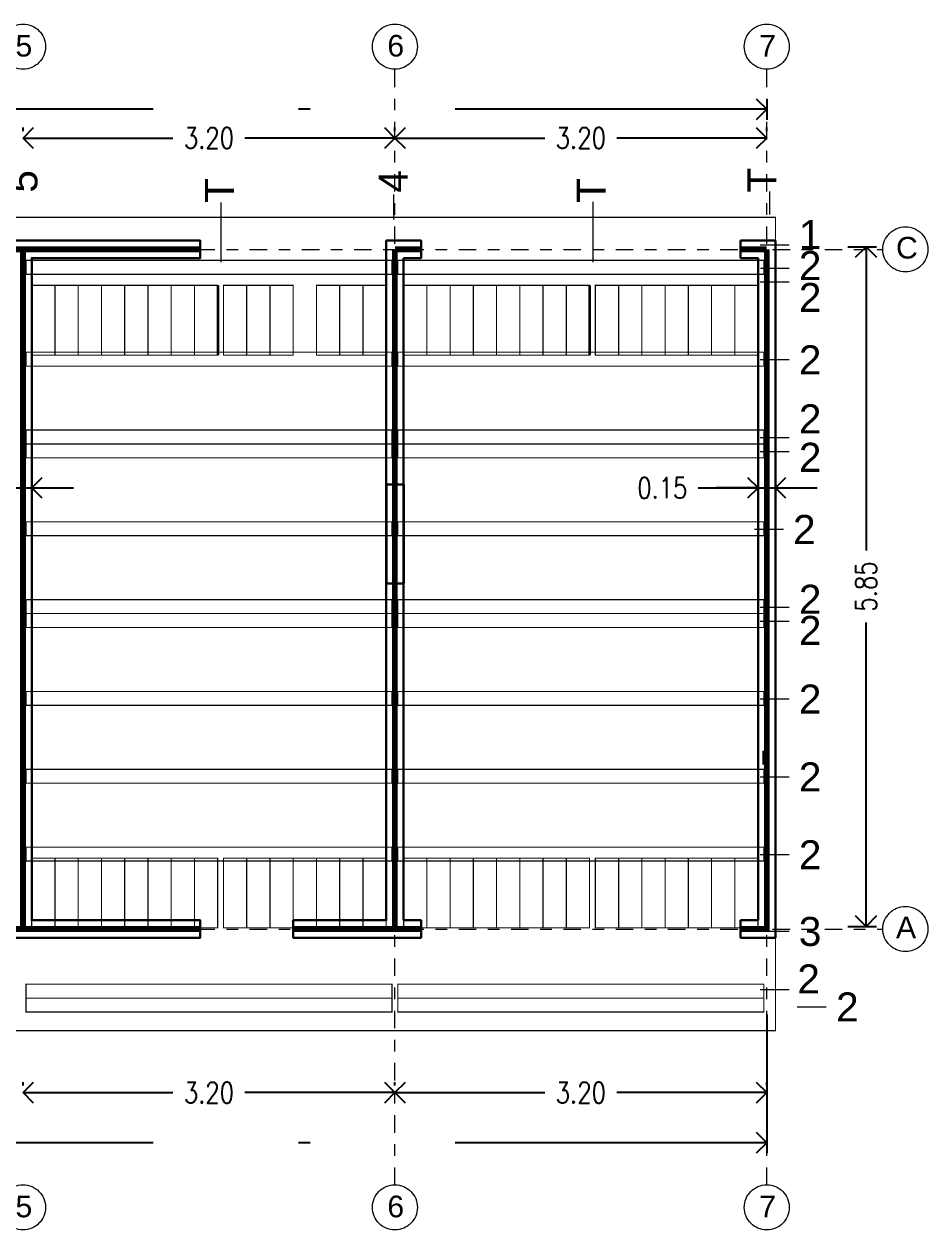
# Model space of a CAD drawing. Header units: metres. Extents: x 101 to 152, y -469 to -326.
# Drawn here: x 121.64 to 129.42, y -360.27 to -349.9 of the extents above; entities that cross this region are included whole.
import ezdxf

# ---------------------------------------------------------------- set-up
doc = ezdxf.new("R2010")
doc.units = ezdxf.units.M
doc.header["$LTSCALE"] = 5
doc.header["$MEASUREMENT"] = 0
doc.linetypes.add('CENTER2', pattern=[1.125, 0.75, -0.125, 0.125, -0.125])
doc.linetypes.add('DASHDOT', pattern=[1, 0.5, -0.25, 0, -0.25])
doc.layers.get('0').update_dxf_attribs({"color": 30})
doc.layers.get('DEFPOINTS').update_dxf_attribs({"color": 210})
for name, color, linetype, lineweight in [('A-ANNO-DIMS', 3, 'Continuous', 18), ('A-ANNO-SYMB', 3, 'Continuous', 18), ('A-ANNO-TEXT', 3, 'Continuous', 18), ('A-FLOR-LEVL', 7, 'Continuous', 35), ('A-WALL-FULL', 7, 'Continuous', 35)]:
    doc.layers.add(name, color=color, linetype=linetype, lineweight=lineweight)
doc.styles.add('E-ARIAL', font='arial.ttf')
doc.styles.add('E-ROMANS', font='romans.shx', dxfattribs={"width": 0.8})
doc.styles.get("Standard").update_dxf_attribs({"font": 'arial.ttf'})
doc.dimstyles.new('E-0100_ARW_18', dxfattribs={"dimscale": 0.001, "dimtxt": 180, "dimasz": 180, "dimexe": 90, "dimexo": 60, "dimgap": 90, "dimtad": 0, "dimzin": 0, "dimdsep": 46, "dimtxsty": 'E-ROMANS', "dimblk": 'OPEN90', "dimcen": 90, "dimclrd": 256, "dimclre": 256, "dimclrt": 256, "dimadec": 0, "dimazin": 0, "dimtfac": 1, "dimtmove": 1, "dimatfit": 3, "dimldrblk": 'OPEN90', "dimfxl": 1, "dimtfill": 1, "dimtolj": 1, "dimtzin": 0, "dimarcsym": 0})

# ---------------------------------------------------------------- blocks, each defined once
blk = doc.blocks.new('_Open90')
at = {"color": 0, "linetype": 'ByBlock', "lineweight": -2}
for p, q in [((0, 0), (-1, 0)), ((-0.5, 0.5), (0, 0)), ((0, 0), (-0.5, -0.5))]:
    blk.add_line(p, q, dxfattribs=at)
blk = doc.blocks.new('*D78')
at = {"layer": 'A-ANNO-DIMS', "linetype": 'DASHDOT', "lineweight": -2, "transparency": 16777216}
for p, q in [((121.634, -359.033), (121.634, -359.003)), ((121.814, -359.093), (122.924, -359.093)), ((124.654, -359.093), (123.543, -359.093)), ((124.834, -359.033), (124.834, -359.003))]:
    blk.add_line(p, q, dxfattribs=at)
at = {"layer": 'DEFPOINTS', "color": 0, "linetype": 'DASHDOT', "transparency": 16777216}
for p in [(121.634, -359.093), (124.834, -359.093), (124.834, -359.093)]:
    blk.add_point(p, dxfattribs=at)
at = {"layer": 'A-ANNO-DIMS', "linetype": 'DASHDOT', "lineweight": -2, "transparency": 16777216, "xscale": 0.18, "yscale": 0.18, "zscale": 0.18, "rotation": 180}
blk.add_blockref('_Open90', (121.634, -359.093), dxfattribs=at)
at = {"layer": 'A-ANNO-DIMS', "linetype": 'DASHDOT', "lineweight": -2, "transparency": 16777216, "xscale": 0.18, "yscale": 0.18, "zscale": 0.18}
blk.add_blockref('_Open90', (124.834, -359.093), dxfattribs=at)
at = {"layer": 'A-ANNO-DIMS', "linetype": 'DASHDOT', "transparency": 16777216, "insert": (123.234, -359.093), "char_height": 0.18, "attachment_point": 5, "style": 'E-ROMANS', "bg_fill": 3, "box_fill_scale": 1.25, "bg_fill_color": 256, "bg_fill_true_color": 13158600, "bg_fill_transparency": 0}
blk.add_mtext('\\A1;3.20', dxfattribs=at)
blk = doc.blocks.new('*D79')
at = {"layer": 'A-ANNO-DIMS', "linetype": 'DASHDOT', "lineweight": -2, "transparency": 16777216}
for p, q in [((124.834, -359.033), (124.834, -359.003)), ((125.014, -359.093), (126.124, -359.093)), ((127.854, -359.093), (126.743, -359.093)), ((128.034, -359.033), (128.034, -359.003))]:
    blk.add_line(p, q, dxfattribs=at)
at = {"layer": 'DEFPOINTS', "color": 0, "linetype": 'DASHDOT', "transparency": 16777216}
for p in [(124.834, -359.093), (128.034, -359.093), (128.034, -359.093)]:
    blk.add_point(p, dxfattribs=at)
at = {"layer": 'A-ANNO-DIMS', "linetype": 'DASHDOT', "lineweight": -2, "transparency": 16777216, "xscale": 0.18, "yscale": 0.18, "zscale": 0.18, "rotation": 180}
blk.add_blockref('_Open90', (124.834, -359.093), dxfattribs=at)
at = {"layer": 'A-ANNO-DIMS', "linetype": 'DASHDOT', "lineweight": -2, "transparency": 16777216, "xscale": 0.18, "yscale": 0.18, "zscale": 0.18}
blk.add_blockref('_Open90', (128.034, -359.093), dxfattribs=at)
at = {"layer": 'A-ANNO-DIMS', "linetype": 'DASHDOT', "transparency": 16777216, "insert": (126.434, -359.093), "char_height": 0.18, "attachment_point": 5, "style": 'E-ROMANS', "bg_fill": 3, "box_fill_scale": 1.25, "bg_fill_color": 256, "bg_fill_true_color": 13158600, "bg_fill_transparency": 0}
blk.add_mtext('\\A1;3.20', dxfattribs=at)
blk = doc.blocks.new('*D80')
at = {"layer": 'A-ANNO-DIMS', "linetype": 'DASHDOT', "lineweight": -2, "transparency": 16777216}
for p, q in [((128.034, -358.42), (128.034, -359.615)), ((108.835, -359.619), (108.835, -359.435)), ((109.015, -359.525), (118.067, -359.525)), ((127.854, -359.525), (118.802, -359.525))]:
    blk.add_line(p, q, dxfattribs=at)
at = {"layer": 'DEFPOINTS', "color": 0, "linetype": 'DASHDOT', "transparency": 16777216}
for p in [(128.034, -358.36), (128.034, -359.525), (108.835, -359.679)]:
    blk.add_point(p, dxfattribs=at)
at = {"layer": 'A-ANNO-DIMS', "linetype": 'DASHDOT', "lineweight": -2, "transparency": 16777216, "xscale": 0.18, "yscale": 0.18, "zscale": 0.18, "rotation": 180}
blk.add_blockref('_Open90', (108.835, -359.525), dxfattribs=at)
at = {"layer": 'A-ANNO-DIMS', "linetype": 'DASHDOT', "lineweight": -2, "transparency": 16777216, "xscale": 0.18, "yscale": 0.18, "zscale": 0.18}
blk.add_blockref('_Open90', (128.034, -359.525), dxfattribs=at)
at = {"layer": 'A-ANNO-DIMS', "linetype": 'DASHDOT', "transparency": 16777216, "insert": (118.434, -359.525), "char_height": 0.18, "attachment_point": 5, "style": 'E-ROMANS', "bg_fill": 3, "box_fill_scale": 1.25, "bg_fill_color": 256, "bg_fill_true_color": 13158600, "bg_fill_transparency": 0}
blk.add_mtext('\\A1;19.20', dxfattribs=at)
blk = doc.blocks.new('*D85')
at = {"layer": 'A-ANNO-DIMS', "linetype": 'DASHDOT', "lineweight": -2, "transparency": 16777216}
for p, q in [((121.634, -350.817), (121.634, -350.787)), ((124.834, -350.817), (124.834, -350.787)), ((121.814, -350.877), (122.924, -350.877)), ((124.654, -350.877), (123.543, -350.877))]:
    blk.add_line(p, q, dxfattribs=at)
at = {"layer": 'DEFPOINTS', "color": 0, "linetype": 'DASHDOT', "transparency": 16777216}
for p in [(121.634, -350.877), (124.834, -350.877), (124.834, -350.877)]:
    blk.add_point(p, dxfattribs=at)
at = {"layer": 'A-ANNO-DIMS', "linetype": 'DASHDOT', "lineweight": -2, "transparency": 16777216, "xscale": 0.18, "yscale": 0.18, "zscale": 0.18, "rotation": 180}
blk.add_blockref('_Open90', (121.634, -350.877), dxfattribs=at)
at = {"layer": 'A-ANNO-DIMS', "linetype": 'DASHDOT', "lineweight": -2, "transparency": 16777216, "xscale": 0.18, "yscale": 0.18, "zscale": 0.18}
blk.add_blockref('_Open90', (124.834, -350.877), dxfattribs=at)
at = {"layer": 'A-ANNO-DIMS', "linetype": 'DASHDOT', "transparency": 16777216, "insert": (123.234, -350.877), "char_height": 0.18, "attachment_point": 5, "style": 'E-ROMANS', "bg_fill": 3, "box_fill_scale": 1.25, "bg_fill_color": 256, "bg_fill_true_color": 13158600, "bg_fill_transparency": 0}
blk.add_mtext('\\A1;3.20', dxfattribs=at)
blk = doc.blocks.new('*D86')
at = {"layer": 'A-ANNO-DIMS', "linetype": 'DASHDOT', "lineweight": -2, "transparency": 16777216}
for p, q in [((124.834, -350.817), (124.834, -350.787)), ((128.034, -350.817), (128.034, -350.787)), ((125.014, -350.877), (126.124, -350.877)), ((127.854, -350.877), (126.743, -350.877))]:
    blk.add_line(p, q, dxfattribs=at)
at = {"layer": 'DEFPOINTS', "color": 0, "linetype": 'DASHDOT', "transparency": 16777216}
for p in [(124.834, -350.877), (128.034, -350.877), (128.034, -350.877)]:
    blk.add_point(p, dxfattribs=at)
at = {"layer": 'A-ANNO-DIMS', "linetype": 'DASHDOT', "lineweight": -2, "transparency": 16777216, "xscale": 0.18, "yscale": 0.18, "zscale": 0.18, "rotation": 180}
blk.add_blockref('_Open90', (124.834, -350.877), dxfattribs=at)
at = {"layer": 'A-ANNO-DIMS', "linetype": 'DASHDOT', "lineweight": -2, "transparency": 16777216, "xscale": 0.18, "yscale": 0.18, "zscale": 0.18}
blk.add_blockref('_Open90', (128.034, -350.877), dxfattribs=at)
at = {"layer": 'A-ANNO-DIMS', "linetype": 'DASHDOT', "transparency": 16777216, "insert": (126.434, -350.877), "char_height": 0.18, "attachment_point": 5, "style": 'E-ROMANS', "bg_fill": 3, "box_fill_scale": 1.25, "bg_fill_color": 256, "bg_fill_true_color": 13158600, "bg_fill_transparency": 0}
blk.add_mtext('\\A1;3.20', dxfattribs=at)
blk = doc.blocks.new('*D87')
at = {"layer": 'A-ANNO-DIMS', "linetype": 'DASHDOT', "lineweight": -2, "transparency": 16777216}
for p, q in [((108.835, -350.444), (108.835, -350.719)), ((128.034, -350.543), (128.034, -350.719)), ((109.015, -350.629), (118.067, -350.629)), ((127.854, -350.629), (118.802, -350.629))]:
    blk.add_line(p, q, dxfattribs=at)
at = {"layer": 'DEFPOINTS', "color": 0, "linetype": 'DASHDOT', "transparency": 16777216}
for p in [(108.835, -350.384), (128.034, -350.483), (128.034, -350.629)]:
    blk.add_point(p, dxfattribs=at)
at = {"layer": 'A-ANNO-DIMS', "linetype": 'DASHDOT', "lineweight": -2, "transparency": 16777216, "xscale": 0.18, "yscale": 0.18, "zscale": 0.18, "rotation": 180}
blk.add_blockref('_Open90', (108.835, -350.629), dxfattribs=at)
at = {"layer": 'A-ANNO-DIMS', "linetype": 'DASHDOT', "lineweight": -2, "transparency": 16777216, "xscale": 0.18, "yscale": 0.18, "zscale": 0.18}
blk.add_blockref('_Open90', (128.034, -350.629), dxfattribs=at)
at = {"layer": 'A-ANNO-DIMS', "linetype": 'DASHDOT', "transparency": 16777216, "insert": (118.434, -350.629), "char_height": 0.18, "attachment_point": 5, "style": 'E-ROMANS', "bg_fill": 3, "box_fill_scale": 1.25, "bg_fill_color": 256, "bg_fill_true_color": 13158600, "bg_fill_transparency": 0}
blk.add_mtext('\\A1;19.20', dxfattribs=at)
blk = doc.blocks.new('*D88')
at = {"layer": 'A-ANNO-DIMS', "linetype": 'DASHDOT', "lineweight": -2, "transparency": 16777216}
for p, q in [((128.109, -353.189), (128.109, -353.978)), ((127.959, -353.339), (127.959, -353.978)), ((127.445, -353.888), (127.959, -353.888)), ((127.779, -353.888), (127.599, -353.888)), ((127.959, -353.888), (128.109, -353.888)), ((127.959, -353.888), (128.109, -353.888)), ((128.289, -353.888), (128.469, -353.888))]:
    blk.add_line(p, q, dxfattribs=at)
at = {"layer": 'DEFPOINTS', "color": 0, "linetype": 'DASHDOT', "transparency": 16777216}
for p in [(128.109, -353.129), (127.959, -353.279), (128.109, -353.888)]:
    blk.add_point(p, dxfattribs=at)
at = {"layer": 'A-ANNO-DIMS', "linetype": 'DASHDOT', "lineweight": -2, "transparency": 16777216, "xscale": 0.18, "yscale": 0.18, "zscale": 0.18}
blk.add_blockref('_Open90', (127.959, -353.888), dxfattribs=at)
at = {"layer": 'A-ANNO-DIMS', "linetype": 'DASHDOT', "lineweight": -2, "transparency": 16777216, "xscale": 0.18, "yscale": 0.18, "zscale": 0.18, "rotation": 180}
blk.add_blockref('_Open90', (128.109, -353.888), dxfattribs=at)
at = {"layer": 'A-ANNO-DIMS', "linetype": 'DASHDOT', "transparency": 16777216, "insert": (127.135, -353.888), "char_height": 0.18, "attachment_point": 5, "style": 'E-ROMANS', "bg_fill": 3, "box_fill_scale": 1.25, "bg_fill_color": 256, "bg_fill_true_color": 13158600, "bg_fill_transparency": 0}
blk.add_mtext('\\A1;0.15', dxfattribs=at)
blk = doc.blocks.new('*D21')
at = {"layer": 'A-ANNO-DIMS', "linetype": 'DASHDOT', "lineweight": -2, "transparency": 16777216}
for p, q in [((128.732, -351.812), (128.978, -351.812)), ((128.888, -351.992), (128.888, -354.428)), ((128.888, -357.482), (128.888, -355.047)), ((128.732, -357.662), (128.978, -357.662))]:
    blk.add_line(p, q, dxfattribs=at)
at = {"layer": 'DEFPOINTS', "color": 0, "linetype": 'DASHDOT', "transparency": 16777216}
for p in [(128.672, -351.812), (128.672, -357.662), (128.888, -357.662)]:
    blk.add_point(p, dxfattribs=at)
at = {"layer": 'A-ANNO-DIMS', "linetype": 'DASHDOT', "lineweight": -2, "transparency": 16777216, "xscale": 0.18, "yscale": 0.18, "zscale": 0.18}
for p, rotation in [((128.888, -351.812), 90), ((128.888, -357.662), 270)]:
    blk.add_blockref('_Open90', p, dxfattribs=dict(at, rotation=rotation))
at = {"layer": 'A-ANNO-DIMS', "linetype": 'DASHDOT', "transparency": 16777216, "insert": (128.888, -354.737), "char_height": 0.18, "attachment_point": 5, "rotation": 90, "style": 'E-ROMANS', "bg_fill": 3, "box_fill_scale": 1.25, "bg_fill_color": 256, "bg_fill_true_color": 13158600, "bg_fill_transparency": 0}
blk.add_mtext('\\A1;5.85', dxfattribs=at)
blk = doc.blocks.new('*D22')
at = {"layer": 'A-ANNO-DIMS', "linetype": 'DASHDOT', "lineweight": -2, "transparency": 16777216}
for p, q in [((121.709, -353.189), (121.709, -353.978)), ((121.559, -353.339), (121.559, -353.978)), ((121.045, -353.888), (121.559, -353.888)), ((121.379, -353.888), (121.199, -353.888)), ((121.559, -353.888), (121.709, -353.888)), ((121.559, -353.888), (121.709, -353.888)), ((121.889, -353.888), (122.069, -353.888))]:
    blk.add_line(p, q, dxfattribs=at)
at = {"layer": 'DEFPOINTS', "color": 0, "linetype": 'DASHDOT', "transparency": 16777216}
for p in [(121.709, -353.129), (121.559, -353.279), (121.709, -353.888)]:
    blk.add_point(p, dxfattribs=at)
at = {"layer": 'A-ANNO-DIMS', "linetype": 'DASHDOT', "lineweight": -2, "transparency": 16777216, "xscale": 0.18, "yscale": 0.18, "zscale": 0.18}
blk.add_blockref('_Open90', (121.559, -353.888), dxfattribs=at)
at = {"layer": 'A-ANNO-DIMS', "linetype": 'DASHDOT', "lineweight": -2, "transparency": 16777216, "xscale": 0.18, "yscale": 0.18, "zscale": 0.18, "rotation": 180}
blk.add_blockref('_Open90', (121.709, -353.888), dxfattribs=at)
at = {"layer": 'A-ANNO-DIMS', "linetype": 'DASHDOT', "transparency": 16777216, "insert": (120.735, -353.888), "char_height": 0.18, "attachment_point": 5, "style": 'E-ROMANS', "bg_fill": 3, "box_fill_scale": 1.25, "bg_fill_color": 256, "bg_fill_true_color": 13158600, "bg_fill_transparency": 0}
blk.add_mtext('\\A1;0.15', dxfattribs=at)

msp = doc.modelspace()

# ---------------------------------------------------------------- linework, layer by layer
at = {"layer": 'A-ANNO-SYMB', "linetype": 'CENTER2', "ltscale": 0.04}
for p, q in [((124.834, -359.888), (124.834, -350.283)), ((124.834, -359.888), (124.834, -350.301)), ((128.034, -359.888), (128.034, -350.283)), ((107.834, -351.835), (129.034, -351.835)), ((107.834, -357.685), (129.034, -357.685))]:
    msp.add_line(p, q, dxfattribs=at)
at = {"layer": 'A-ANNO-SYMB', "linetype": 'CENTER2'}
for centre in [(121.634, -350.09), (124.834, -350.09), (128.034, -350.09), (129.227, -351.835), (129.227, -357.685), (121.634, -360.081), (124.834, -360.081), (128.034, -360.081)]:
    msp.add_circle(centre, 0.194, dxfattribs=at)
at = {"layer": 'A-ANNO-TEXT', "color": 2}
for points in [[(124.821, -351.363), (124.821, -351.579)], [(128.061, -351.536), (128.061, -351.337)], [(123.336, -351.432), (123.336, -351.944)], [(126.536, -351.427), (126.536, -351.944)], [(127.981, -351.997), (128.227, -351.997)]]:
    msp.add_lwpolyline(points, dxfattribs=at)
at = {"layer": 'A-ANNO-TEXT', "color": 2, "elevation": 70.947}
for points in [[(127.977, -351.796), (128.227, -351.796)], [(127.977, -352.114), (128.227, -352.114)], [(127.977, -352.784), (128.227, -352.784)], [(127.927, -354.244), (128.177, -354.244)], [(127.977, -354.914), (128.227, -354.914)], [(127.977, -355.034), (128.227, -355.034)], [(127.977, -355.704), (128.227, -355.704)], [(127.977, -356.374), (128.227, -356.374)], [(127.977, -357.044), (128.227, -357.044)], [(127.977, -357.704), (128.227, -357.704)], [(127.977, -358.205), (128.227, -358.205)], [(128.296, -358.355), (128.546, -358.355)]]:
    msp.add_lwpolyline(points, dxfattribs=at)
at = {"layer": 'A-FLOR-LEVL', "linetype": 'DASHDOT'}
for p, q in [((124.759, -353.86), (124.759, -354.71)), ((124.909, -353.86), (124.909, -354.71))]:
    msp.add_line(p, q, dxfattribs=at)
at = {"layer": 'A-FLOR-LEVL', "const_width": 0.01}
for points in [[(108.759, -351.56), (128.109, -351.56), (128.109, -358.56), (108.759, -358.56), (108.759, -351.56)], [(121.659, -351.93), (124.809, -351.93), (124.809, -352.05), (121.659, -352.05), (121.659, -351.93)], [(124.859, -351.93), (128.009, -351.93), (128.009, -352.05), (124.859, -352.05), (124.859, -351.93)], [(121.709, -352.145), (121.909, -352.145), (121.909, -352.745), (121.709, -352.745), (121.709, -352.145)], [(121.909, -352.145), (122.109, -352.145), (122.109, -352.745), (121.909, -352.745), (121.909, -352.145)], [(123.359, -352.145), (123.559, -352.145), (123.559, -352.745), (123.359, -352.745), (123.359, -352.145)], [(123.559, -352.145), (123.759, -352.145), (123.759, -352.745), (123.559, -352.745), (123.559, -352.145)], [(123.759, -352.145), (123.959, -352.145), (123.959, -352.745), (123.759, -352.745), (123.759, -352.145)], [(124.159, -352.145), (124.359, -352.145), (124.359, -352.745), (124.159, -352.745), (124.159, -352.145)], [(124.359, -352.145), (124.559, -352.145), (124.559, -352.745), (124.359, -352.745), (124.359, -352.145)], [(124.559, -352.145), (124.759, -352.145), (124.759, -352.745), (124.559, -352.745), (124.559, -352.145)], [(124.909, -352.145), (125.109, -352.145), (125.109, -352.745), (124.909, -352.745), (124.909, -352.145)], [(126.559, -352.145), (126.759, -352.145), (126.759, -352.745), (126.559, -352.745), (126.559, -352.145)], [(126.759, -352.145), (126.959, -352.145), (126.959, -352.745), (126.759, -352.745), (126.759, -352.145)], [(126.959, -352.145), (127.159, -352.145), (127.159, -352.745), (126.959, -352.745), (126.959, -352.145)], [(127.159, -352.145), (127.359, -352.145), (127.359, -352.745), (127.159, -352.745), (127.159, -352.145)], [(127.359, -352.145), (127.559, -352.145), (127.559, -352.745), (127.359, -352.745), (127.359, -352.145)], [(127.559, -352.145), (127.759, -352.145), (127.759, -352.745), (127.559, -352.745), (127.559, -352.145)], [(127.759, -352.145), (127.959, -352.145), (127.959, -352.745), (127.759, -352.745), (127.759, -352.145)], [(121.659, -352.72), (124.809, -352.72), (124.809, -352.84), (121.659, -352.84), (121.659, -352.72)], [(124.859, -352.72), (128.009, -352.72), (128.009, -352.84), (124.859, -352.84), (124.859, -352.72)], [(121.659, -353.39), (124.809, -353.39), (124.809, -353.51), (121.659, -353.51), (121.659, -353.39)], [(121.659, -353.51), (124.809, -353.51), (124.809, -353.63), (121.659, -353.63), (121.659, -353.51)], [(121.659, -354.18), (124.809, -354.18), (124.809, -354.3), (121.659, -354.3), (121.659, -354.18)], [(124.859, -354.18), (128.009, -354.18), (128.009, -354.3), (124.859, -354.3), (124.859, -354.18)], [(121.659, -354.85), (124.809, -354.85), (124.809, -354.97), (121.659, -354.97), (121.659, -354.85)], [(124.859, -354.85), (128.009, -354.85), (128.009, -354.97), (124.859, -354.97), (124.859, -354.85)], [(121.659, -354.97), (124.809, -354.97), (124.809, -355.09), (121.659, -355.09), (121.659, -354.97)], [(124.859, -354.97), (128.009, -354.97), (128.009, -355.09), (124.859, -355.09), (124.859, -354.97)], [(121.659, -355.64), (124.809, -355.64), (124.809, -355.76), (121.659, -355.76), (121.659, -355.64)], [(124.859, -355.64), (128.009, -355.64), (128.009, -355.76), (124.859, -355.76), (124.859, -355.64)], [(121.659, -356.31), (124.809, -356.31), (124.809, -356.43), (121.659, -356.43), (121.659, -356.31)], [(124.859, -356.31), (128.009, -356.31), (128.009, -356.43), (124.859, -356.43), (124.859, -356.31)], [(121.659, -356.98), (124.809, -356.98), (124.809, -357.1), (121.659, -357.1), (121.659, -356.98)], [(124.859, -356.98), (128.009, -356.98), (128.009, -357.1), (124.859, -357.1), (124.859, -356.98)], [(121.709, -357.075), (121.909, -357.075), (121.909, -357.675), (121.709, -357.675), (121.709, -357.075)], [(123.359, -357.075), (123.559, -357.075), (123.559, -357.675), (123.359, -357.675), (123.359, -357.075)], [(123.559, -357.075), (123.759, -357.075), (123.759, -357.675), (123.559, -357.675), (123.559, -357.075)], [(123.759, -357.075), (123.959, -357.075), (123.959, -357.675), (123.759, -357.675), (123.759, -357.075)], [(123.959, -357.075), (124.159, -357.075), (124.159, -357.675), (123.959, -357.675), (123.959, -357.075)], [(124.159, -357.075), (124.359, -357.075), (124.359, -357.675), (124.159, -357.675), (124.159, -357.075)], [(124.359, -357.075), (124.559, -357.075), (124.559, -357.675), (124.359, -357.675), (124.359, -357.075)], [(124.559, -357.075), (124.759, -357.075), (124.759, -357.675), (124.559, -357.675), (124.559, -357.075)], [(124.909, -357.075), (125.109, -357.075), (125.109, -357.675), (124.909, -357.675), (124.909, -357.075)], [(126.559, -357.075), (126.759, -357.075), (126.759, -357.675), (126.559, -357.675), (126.559, -357.075)], [(126.759, -357.075), (126.959, -357.075), (126.959, -357.675), (126.759, -357.675), (126.759, -357.075)], [(126.959, -357.075), (127.159, -357.075), (127.159, -357.675), (126.959, -357.675), (126.959, -357.075)], [(127.159, -357.075), (127.359, -357.075), (127.359, -357.675), (127.159, -357.675), (127.159, -357.075)], [(127.359, -357.075), (127.559, -357.075), (127.559, -357.675), (127.359, -357.675), (127.359, -357.075)], [(127.559, -357.075), (127.759, -357.075), (127.759, -357.675), (127.559, -357.675), (127.559, -357.075)], [(127.759, -357.075), (127.959, -357.075), (127.959, -357.675), (127.759, -357.675), (127.759, -357.075)], [(121.659, -358.16), (124.809, -358.16), (124.809, -358.28), (121.659, -358.28), (121.659, -358.16)], [(124.859, -358.16), (128.009, -358.16), (128.009, -358.28), (124.859, -358.28), (124.859, -358.16)], [(121.659, -358.28), (124.809, -358.28), (124.809, -358.4), (121.659, -358.4), (121.659, -358.28)], [(124.859, -358.28), (128.009, -358.28), (128.009, -358.4), (124.859, -358.4), (124.859, -358.28)]]:
    msp.add_lwpolyline(points, dxfattribs=at)
at = {"layer": 'A-FLOR-LEVL'}
for points in [[(122.109, -352.745, 0, 0, 0), (122.109, -352.145, 0.01, 0.01, 0), (122.309, -352.145, 0.01, 0.01, 0), (122.309, -352.745, 0.01, 0.01, 0), (122.109, -352.745, 0.01, 0.01, 0), (122.109, -352.145, 0, 0, 0)], [(122.309, -352.745, 0, 0, 0), (122.309, -352.145, 0.01, 0.01, 0), (122.509, -352.145, 0.01, 0.01, 0), (122.509, -352.745, 0.01, 0.01, 0), (122.309, -352.745, 0.01, 0.01, 0), (122.309, -352.145, 0, 0, 0)], [(122.509, -352.745, 0, 0, 0), (122.509, -352.145, 0.01, 0.01, 0), (122.709, -352.145, 0.01, 0.01, 0), (122.709, -352.745, 0.01, 0.01, 0), (122.509, -352.745, 0.01, 0.01, 0), (122.509, -352.145, 0, 0, 0)], [(122.709, -352.745, 0, 0, 0), (122.709, -352.145, 0.01, 0.01, 0), (122.909, -352.145, 0.01, 0.01, 0), (122.909, -352.745, 0.01, 0.01, 0), (122.709, -352.745, 0.01, 0.01, 0), (122.709, -352.145, 0, 0, 0)], [(122.909, -352.745, 0, 0, 0), (122.909, -352.145, 0.01, 0.01, 0), (123.109, -352.145, 0.01, 0.01, 0), (123.109, -352.745, 0.01, 0.01, 0), (122.909, -352.745, 0.01, 0.01, 0), (122.909, -352.145, 0, 0, 0)], [(123.109, -352.745, 0, 0, 0), (123.109, -352.145, 0.01, 0.01, 0), (123.309, -352.145, 0.01, 0.01, 0), (123.309, -352.745, 0.01, 0.01, 0), (123.109, -352.745, 0.01, 0.01, 0), (123.109, -352.145, 0, 0, 0)], [(125.309, -352.745, 0, 0, 0), (125.309, -352.145, 0.01, 0.01, 0), (125.509, -352.145, 0.01, 0.01, 0), (125.509, -352.745, 0.01, 0.01, 0), (125.309, -352.745, 0.01, 0.01, 0), (125.309, -352.145, 0, 0, 0)], [(125.509, -352.745, 0, 0, 0), (125.509, -352.145, 0.01, 0.01, 0), (125.709, -352.145, 0.01, 0.01, 0), (125.709, -352.745, 0.01, 0.01, 0), (125.509, -352.745, 0.01, 0.01, 0), (125.509, -352.145, 0, 0, 0)], [(125.709, -352.745, 0, 0, 0), (125.709, -352.145, 0.01, 0.01, 0), (125.909, -352.145, 0.01, 0.01, 0), (125.909, -352.745, 0.01, 0.01, 0), (125.709, -352.745, 0.01, 0.01, 0), (125.709, -352.145, 0, 0, 0)], [(125.909, -352.745, 0, 0, 0), (125.909, -352.145, 0.01, 0.01, 0), (126.109, -352.145, 0.01, 0.01, 0), (126.109, -352.745, 0.01, 0.01, 0), (125.909, -352.745, 0.01, 0.01, 0), (125.909, -352.145, 0, 0, 0)], [(126.109, -352.745, 0, 0, 0), (126.109, -352.145, 0.01, 0.01, 0), (126.309, -352.145, 0.01, 0.01, 0), (126.309, -352.745, 0.01, 0.01, 0), (126.109, -352.745, 0.01, 0.01, 0), (126.109, -352.145, 0, 0, 0)], [(126.309, -352.745, 0, 0, 0), (126.309, -352.145, 0.01, 0.01, 0), (126.509, -352.145, 0.01, 0.01, 0), (126.509, -352.745, 0.01, 0.01, 0), (126.309, -352.745, 0.01, 0.01, 0), (126.309, -352.145, 0, 0, 0)], [(122.109, -357.675, 0, 0, 0), (122.109, -357.075, 0.01, 0.01, 0), (122.309, -357.075, 0.01, 0.01, 0), (122.309, -357.675, 0.01, 0.01, 0), (122.109, -357.675, 0.01, 0.01, 0), (122.109, -357.075, 0, 0, 0)], [(122.309, -357.675, 0, 0, 0), (122.309, -357.075, 0.01, 0.01, 0), (122.509, -357.075, 0.01, 0.01, 0), (122.509, -357.675, 0.01, 0.01, 0), (122.309, -357.675, 0.01, 0.01, 0), (122.309, -357.075, 0, 0, 0)], [(122.509, -357.675, 0, 0, 0), (122.509, -357.075, 0.01, 0.01, 0), (122.709, -357.075, 0.01, 0.01, 0), (122.709, -357.675, 0.01, 0.01, 0), (122.509, -357.675, 0.01, 0.01, 0), (122.509, -357.075, 0, 0, 0)], [(122.709, -357.675, 0, 0, 0), (122.709, -357.075, 0.01, 0.01, 0), (122.909, -357.075, 0.01, 0.01, 0), (122.909, -357.675, 0.01, 0.01, 0), (122.709, -357.675, 0.01, 0.01, 0), (122.709, -357.075, 0, 0, 0)], [(122.909, -357.675, 0, 0, 0), (122.909, -357.075, 0.01, 0.01, 0), (123.109, -357.075, 0.01, 0.01, 0), (123.109, -357.675, 0.01, 0.01, 0), (122.909, -357.675, 0.01, 0.01, 0), (122.909, -357.075, 0, 0, 0)], [(123.109, -357.675, 0, 0, 0), (123.109, -357.075, 0.01, 0.01, 0), (123.309, -357.075, 0.01, 0.01, 0), (123.309, -357.675, 0.01, 0.01, 0), (123.109, -357.675, 0.01, 0.01, 0), (123.109, -357.075, 0, 0, 0)], [(125.309, -357.675, 0, 0, 0), (125.309, -357.075, 0.01, 0.01, 0), (125.509, -357.075, 0.01, 0.01, 0), (125.509, -357.675, 0.01, 0.01, 0), (125.309, -357.675, 0.01, 0.01, 0), (125.309, -357.075, 0, 0, 0)], [(125.509, -357.675, 0, 0, 0), (125.509, -357.075, 0.01, 0.01, 0), (125.709, -357.075, 0.01, 0.01, 0), (125.709, -357.675, 0.01, 0.01, 0), (125.509, -357.675, 0.01, 0.01, 0), (125.509, -357.075, 0, 0, 0)], [(125.709, -357.675, 0, 0, 0), (125.709, -357.075, 0.01, 0.01, 0), (125.909, -357.075, 0.01, 0.01, 0), (125.909, -357.675, 0.01, 0.01, 0), (125.709, -357.675, 0.01, 0.01, 0), (125.709, -357.075, 0, 0, 0)], [(125.909, -357.675, 0, 0, 0), (125.909, -357.075, 0.01, 0.01, 0), (126.109, -357.075, 0.01, 0.01, 0), (126.109, -357.675, 0.01, 0.01, 0), (125.909, -357.675, 0.01, 0.01, 0), (125.909, -357.075, 0, 0, 0)], [(126.109, -357.675, 0, 0, 0), (126.109, -357.075, 0.01, 0.01, 0), (126.309, -357.075, 0.01, 0.01, 0), (126.309, -357.675, 0.01, 0.01, 0), (126.109, -357.675, 0.01, 0.01, 0), (126.109, -357.075, 0, 0, 0)], [(126.309, -357.675, 0, 0, 0), (126.309, -357.075, 0.01, 0.01, 0), (126.509, -357.075, 0.01, 0.01, 0), (126.509, -357.675, 0.01, 0.01, 0), (126.309, -357.675, 0.01, 0.01, 0), (126.309, -357.075, 0, 0, 0)]]:
    msp.add_lwpolyline(points, format="xyseb", dxfattribs=at)
for points in [[(125.109, -352.745, 0, 0, 0), (125.109, -352.145, 0.01, 0.01, 0), (125.309, -352.145, 0.01, 0.01, 0), (125.309, -352.745, 0.01, 0.01, 0), (125.109, -352.745, 0.01, 0.01, 0), (125.109, -352.145, 0, 0, 0)], [(121.909, -357.675, 0, 0, 0), (121.909, -357.075, 0.01, 0.01, 0), (122.109, -357.075, 0.01, 0.01, 0), (122.109, -357.675, 0.01, 0.01, 0), (121.909, -357.675, 0.01, 0.01, 0), (121.909, -357.075, 0, 0, 0)], [(125.109, -357.675, 0, 0, 0), (125.109, -357.075, 0.01, 0.01, 0), (125.309, -357.075, 0.01, 0.01, 0), (125.309, -357.675, 0.01, 0.01, 0), (125.109, -357.675, 0.01, 0.01, 0), (125.109, -357.075, 0, 0, 0)]]:
    msp.add_lwpolyline(points, format="xyseb", close=True, dxfattribs=at)
for points in [[(123.309, -352.145), (123.309, -352.745)], [(126.509, -352.145), (126.509, -352.745)], [(128.009, -356.27), (128.009, -356.15)]]:
    msp.add_lwpolyline(points, dxfattribs=at)
at = {"layer": 'A-WALL-FULL', "lineweight": 30}
for p, q in [((127.809, -351.76), (127.809, -351.91)), ((127.809, -351.91), (127.959, -351.91)), ((127.809, -357.76), (127.809, -357.61)), ((127.809, -357.61), (127.959, -357.61))]:
    msp.add_line(p, q, dxfattribs=at)
at = {"layer": 'A-WALL-FULL', "ltscale": 0.035, "const_width": 0.05}
for points in [[(121.409, -351.835), (121.634, -351.835)], [(123.159, -351.835), (121.634, -351.835), (121.634, -357.685), (123.159, -357.685)], [(124.834, -354.71), (124.834, -351.835)], [(125.059, -351.835), (124.834, -351.835)], [(127.809, -351.835), (128.034, -351.835)], [(124.834, -354.71), (124.834, -357.685)], [(121.409, -357.685), (121.634, -357.685)], [(123.959, -357.685), (125.059, -357.685)], [(127.809, -357.685), (128.034, -357.685)]]:
    msp.add_lwpolyline(points, dxfattribs=at)
at = {"layer": 'A-WALL-FULL', "lineweight": 30}
msp.add_lwpolyline([(121.409, -357.76), (123.159, -357.76), (123.159, -357.61), (121.709, -357.61), (121.709, -354.96), (121.709, -353.46), (121.709, -351.91), (123.159, -351.91), (123.159, -351.76), (121.409, -351.76)], dxfattribs=at)
for points in [[(124.909, -351.91), (124.909, -353.86), (124.759, -353.86), (124.759, -351.76), (124.909, -351.76), (125.059, -351.76), (125.059, -351.91)], [(124.909, -357.61), (125.059, -357.61), (125.059, -357.76), (124.909, -357.76), (123.959, -357.76), (123.959, -357.61), (124.759, -357.61), (124.759, -354.71), (124.909, -354.71)]]:
    msp.add_lwpolyline(points, close=True, dxfattribs=at)

# ---------------------------------------------------------------- texts
at = {"layer": 'A-ANNO-TEXT', "color": 2, "style": 'E-ARIAL'}
for s, p in [('5', (121.758, -351.347, -25.053)), ('4', (124.944, -351.347, -25.053)), ('T', (128.117, -351.347, -25.053)), ('T', (123.449, -351.436, -25.053)), ('T', (126.649, -351.436, -25.053))]:
    msp.add_text(s, height=0.25, rotation=90, dxfattribs=at).set_placement(p)
for s, p in [('1', (128.31, -351.833, -25.053)), ('2', (128.31, -352.1, -25.053)), ('2', (128.31, -352.374, -25.053)), ('2', (128.31, -352.911, -25.053)), ('2', (128.26, -354.371, -25.053)), ('2', (128.31, -354.972, -25.053)), ('2', (128.31, -355.24, -25.053)), ('2', (128.31, -355.831, -25.053)), ('2', (128.31, -356.501, -25.053)), ('2', (128.31, -357.171, -25.053)), ('3', (128.31, -357.831, -25.053)), ('2', (128.297, -358.24, -25.053)), ('2', (128.63, -358.481, -25.053))]:
    msp.add_text(s, height=0.25, dxfattribs=at).set_placement(p)
at = {"layer": 'A-ANNO-TEXT', "char_height": 0.18608, "attachment_point": 1}
for s, insert in [('{\\fArial|b0|i0|c0|p34;5}', (121.569, -349.989)), ('{\\fArial|b0|i0|c0|p34;6}', (124.769, -349.989)), ('{\\fArial|b0|i0|c0|p34;7}', (127.969, -349.989)), ('{\\fArial|b0|i0|c0|p34;C}', (129.146, -351.728)), ('{\\fArial|b0|i0|c0|p34;A}', (129.146, -357.578)), ('{\\fArial|b0|i0|c0|p34;5}', (121.569, -359.98)), ('{\\fArial|b0|i0|c0|p34;6}', (124.769, -359.98)), ('{\\fArial|b0|i0|c0|p34;7}', (127.969, -359.98))]:
    msp.add_mtext(s, dxfattribs=dict(at, insert=insert))

# ---------------------------------------------------------------- next in the draw order: dimensions: what is measured, and where the dimension line sits
at = {"layer": 'A-ANNO-DIMS', "linetype": 'DASHDOT'}
for base, p1, p2, picture, middle in [((124.834, -350.877), (121.634, -350.877), (124.834, -350.877), '*D85', (123.234, -350.877)), ((124.834, -359.093), (121.634, -359.093), (124.834, -359.093), '*D78', (123.234, -359.093))]:
    dim = msp.add_linear_dim(base=base, p1=p1, p2=p2, dimstyle='E-0100_ARW_18', dxfattribs=at)
    dim.commit()
    dim.dimension.update_dxf_attribs({"geometry": picture, "text_midpoint": middle})
dim = msp.add_linear_dim(base=(128.888, -357.662), p1=(128.672, -351.812), p2=(128.672, -357.662), angle=90, dimstyle='E-0100_ARW_18', dxfattribs=at)
dim.commit()
dim.dimension.update_dxf_attribs({"geometry": '*D21', "text_midpoint": (128.888, -354.737)})
for base, p1, p2, picture, middle in [((121.709, -353.888), (121.559, -353.279), (121.709, -353.129), '*D22', (120.735, -353.888)), ((128.109, -353.888), (127.959, -353.279), (128.109, -353.129), '*D88', (127.135, -353.888))]:
    dim = msp.add_linear_dim(base=base, p1=p1, p2=p2, dimstyle='E-0100_ARW_18', dxfattribs=at)
    dim.commit()
    dim.dimension.update_dxf_attribs({"geometry": picture, "text_midpoint": middle, "dimtype": 160})

# ---------------------------------------------------------------- next in the draw order: linework, layer by layer
at = {"layer": 'A-ANNO-TEXT', "color": 2, "elevation": 70.947}
for points in [[(127.977, -353.454), (128.227, -353.454)], [(127.977, -353.574), (128.227, -353.574)]]:
    msp.add_lwpolyline(points, dxfattribs=at)
at = {"layer": 'A-FLOR-LEVL', "const_width": 0.01}
for points in [[(124.859, -353.39), (128.009, -353.39), (128.009, -353.51), (124.859, -353.51), (124.859, -353.39)], [(124.859, -353.51), (128.009, -353.51), (128.009, -353.63), (124.859, -353.63), (124.859, -353.51)]]:
    msp.add_lwpolyline(points, dxfattribs=at)
at = {"layer": 'A-WALL-FULL', "lineweight": 30}
for points in [[(127.809, -351.76), (128.109, -351.76), (128.109, -357.76), (127.809, -357.76)], [(127.959, -357.61), (127.959, -351.91)]]:
    msp.add_lwpolyline(points, dxfattribs=at)
at = {"layer": 'A-WALL-FULL', "ltscale": 0.035, "const_width": 0.05}
msp.add_lwpolyline([(128.034, -357.704), (128.034, -351.835)], dxfattribs=at)

# ---------------------------------------------------------------- next in the draw order: texts
at = {"layer": 'A-ANNO-TEXT', "color": 2, "style": 'E-ARIAL'}
for p in [(128.31, -353.419, -25.053), (128.31, -353.75, -25.053)]:
    msp.add_text('2', height=0.25, dxfattribs=at).set_placement(p)

# ---------------------------------------------------------------- next in the draw order: dimensions: what is measured, and where the dimension line sits
at = {"layer": 'A-ANNO-DIMS', "linetype": 'DASHDOT'}
for base, p1, p2, picture, middle in [((128.034, -350.877), (124.834, -350.877), (128.034, -350.877), '*D86', (126.434, -350.877)), ((128.034, -359.093), (124.834, -359.093), (128.034, -359.093), '*D79', (126.434, -359.093))]:
    dim = msp.add_linear_dim(base=base, p1=p1, p2=p2, dimstyle='E-0100_ARW_18', dxfattribs=at)
    dim.commit()
    dim.dimension.update_dxf_attribs({"geometry": picture, "text_midpoint": middle})

# ---------------------------------------------------------------- next in the draw order: dimensions: what is measured, and where the dimension line sits
for base, p1, p2, picture, middle in [((128.034, -350.629), (108.835, -350.384), (128.034, -350.483), '*D87', (118.434, -350.629)), ((128.034, -359.525), (108.835, -359.679), (128.034, -358.36), '*D80', (118.434, -359.525))]:
    dim = msp.add_linear_dim(base=base, p1=p1, p2=p2, dimstyle='E-0100_ARW_18', dxfattribs=at)
    dim.commit()
    dim.dimension.update_dxf_attribs({"geometry": picture, "text_midpoint": middle})

doc.saveas('drawing.dxf')
